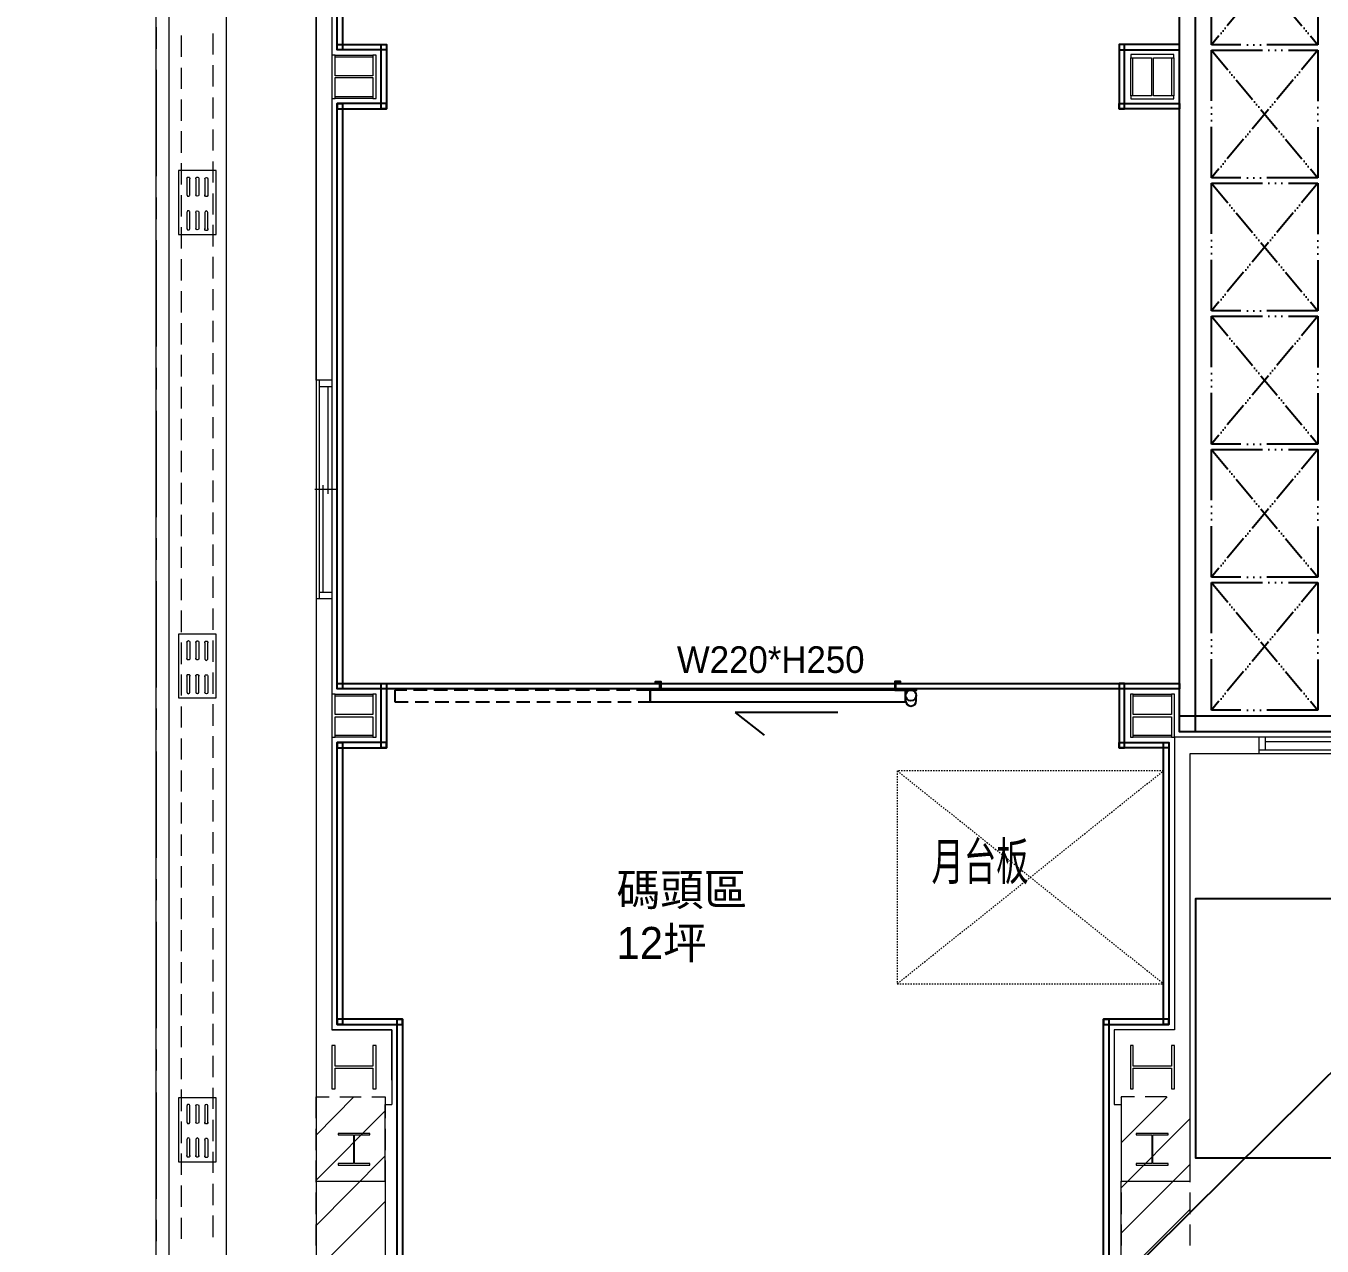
# Model space of a CAD drawing. Header units: millimetres. Extents: x -15161 to 10473752, y -72817 to 33960.
# Drawn here: x 9260 to 10478, y 13 to 1159 of the extents above; entities that cross this region are included whole.
import ezdxf
from ezdxf.enums import TextEntityAlignment as Align

# ---------------------------------------------------------------- set-up
doc = ezdxf.new("R2010")
doc.units = ezdxf.units.MM
for name, pattern in [('ACAD_ISO06W100', [36, 24, -3, 0, -3, 0, -3, 0, -3]), ('HIDDEN', [9.525, 6.35, -3.175]), ('JIS_02_1.2', [2.5, 1.25, -1.25])]:
    doc.linetypes.add(name, pattern=pattern)
doc.layers.add('C6', color=6, linetype='Continuous', lineweight=5)
doc.layers.add('添利-門', color=150, linetype='Continuous', lineweight=25)
for name, color, linetype in [('PDF_幾何圖形', 7, 'Continuous'), ('TEXT', 4, 'Continuous'), ('棧板', 4, 'Continuous')]:
    doc.layers.add(name, color=color, linetype=linetype)
doc.styles.add('CHINA', font='C2.SHX', dxfattribs={"width": 0.8, "bigfont": 'CHINA.SHX'})
doc.styles.get("Standard").update_dxf_attribs({"font": 'arial.ttf'})

# ---------------------------------------------------------------- blocks, each defined once
blk = doc.blocks.new('拆除後的建築底圖1131126')
at = {"layer": 'PDF_幾何圖形', "lineweight": 0}
for points in [[(10789.3, -581.5), (9382.4, -762.3), (9382.4, 3697.8), (9394.2, 3697.8), (9394.2, -748.7), (10787.6, -569.6)], [(9532.7, 3547.1), (9532.7, -46.7), (9448.4, -46.7), (9448.4, 3547.1)], [(9586, 1090.9), (9589, 1090.9), (9589, 1131.6), (9586, 1131.6), (9586, 1112.1), (9550.5, 1112.1), (9550.5, 1131.6), (9547.5, 1131.6), (9547.5, 1090.9), (9550.5, 1090.9), (9550.5, 1110.4), (9586, 1110.4)], [(9550.5, 1129.5), (9550.5, 1131.6), (9586, 1131.6), (9586, 1129.5)], [(10298.2, 1093.1), (10298.2, 1090.5), (10338.8, 1090.5), (10338.8, 1093.1), (10319.4, 1093.1), (10319.4, 1129.1), (10338.8, 1129.1), (10338.8, 1132), (10298.2, 1132), (10298.2, 1129.1), (10317.7, 1129.1), (10317.7, 1093.1)], [(10298.2, 1093.1), (10298.2, 1129.1), (10299.9, 1129.1), (10299.9, 1093.1)], [(10336.7, 1093.1), (10336.7, 1129.1), (10338.8, 1129.1), (10338.8, 1093.1)], [(9550.5, 1090.9), (9550.5, 1092.6), (9586, 1092.6), (9586, 1090.9)], [(9438.7, 963.1), (9438.7, 1023.2), (9403.5, 1023.2), (9403.5, 963.1)], [(9411.2, 968.6), (9411.6, 968.2), (9411.6, 967.7), (9412, 967.3), (9413.3, 967.3), (9413.7, 967.7), (9414.1, 968.2), (9414.1, 968.6), (9414.1, 983.8), (9414.1, 984.2), (9413.7, 984.7), (9413.3, 985.1), (9412, 985.1), (9411.6, 984.7), (9411.6, 984.2), (9411.2, 983.8)], [(9438.7, 527.8), (9438.7, 587.5), (9403.5, 587.5), (9403.5, 527.8)], [(9586, 491), (9589, 491), (9589, 531.2), (9586, 531.2), (9586, 512.2), (9550.5, 512.2), (9550.5, 531.2), (9547.5, 531.2), (9547.5, 491), (9550.5, 491), (9550.5, 510), (9586, 510)], [(9550.5, 529.5), (9550.5, 531.2), (9586, 531.2), (9586, 529.5)], [(10336.3, 491), (10339.3, 491), (10339.3, 531.2), (10336.3, 531.2), (10336.3, 512.2), (10300.3, 512.2), (10300.3, 531.2), (10297.8, 531.2), (10297.8, 491), (10300.3, 491), (10300.3, 510), (10336.3, 510)], [(10300.3, 529.5), (10300.3, 531.2), (10336.3, 531.2), (10336.3, 529.5)], [(9550.5, 491), (9550.5, 492.7), (9586, 492.7), (9586, 491)], [(10282.5, 168.8), (10282.5, 145.9), (10289.3, 145.9), (10289.3, 73.9), (10354.1, 73.9), (10354.1, 475.7), (10418.4, 475.7), (11018.4, 475.7), (11073.4, 475.7), (11073.4, 460.9), (11123.4, 460.9), (11123.4, 491), (11018.4, 491), (10418.4, 491), (10339.3, 491), (10339.3, 216.2), (10282.5, 216.2), (10282.5, 168.8)], [(10300.3, 491), (10300.3, 492.7), (10336.3, 492.7), (10336.3, 491)], [(9586, 160.7), (9589, 160.7), (9589, 201.4), (9586, 201.4), (9586, 181.9), (9550.5, 181.9), (9550.5, 201.4), (9547.5, 201.4), (9547.5, 160.7), (9550.5, 160.7), (9550.5, 180.2), (9586, 180.2)], [(10336.3, 160.7), (10339.3, 160.7), (10339.3, 201.4), (10336.3, 201.4), (10336.3, 181.9), (10300.3, 181.9), (10300.3, 201.4), (10297.8, 201.4), (10297.8, 160.7), (10300.3, 160.7), (10300.3, 180.2), (10336.3, 180.2)], [(9438.7, 92.1), (9438.7, 152.3), (9403.5, 152.3), (9403.5, 92.1)], [(9411.2, 129.4), (9411.6, 129), (9411.6, 128.6), (9412, 128.1), (9413.3, 128.1), (9414.1, 129), (9414.1, 129.4), (9414.1, 144.6), (9414.1, 145.1), (9413.7, 145.5), (9413.3, 145.9), (9412, 145.9), (9411.6, 145.5), (9411.6, 145.1), (9411.2, 144.6)], [(9583.1, 117.5), (9583.1, 118.8), (9553.4, 118.8), (9553.4, 117.5), (9567.8, 117.5), (9567.8, 90.4), (9553.4, 90.4), (9553.4, 88.8), (9583.1, 88.8), (9583.1, 90.4), (9568.7, 90.4), (9568.7, 117.5)], [(10333.3, 117.5), (10333.3, 118.8), (10303.3, 118.8), (10303.3, 117.5), (10318.1, 117.5), (10318.1, 90.4), (10303.3, 90.4), (10303.3, 88.8), (10333.3, 88.8), (10333.3, 90.4), (10318.9, 90.4), (10318.9, 117.5)]]:
    blk.add_lwpolyline(points, close=True, dxfattribs=at)
for points in [[(9547.5, 1308.6), (9547.5, 826.3), (9532.7, 826.3), (9532.7, 1308.6)], [(9382.4, 1157.8), (9382.4, 1137.5)], [(9406.1, 1129.9), (9406.1, 1149.8)], [(9436.1, 1132), (9436.1, 1151.9)], [(9448.4, 1132.4), (9448.4, 1152.8)], [(9436.1, 1102), (9436.1, 1121.9)], [(9448.4, 1102.4), (9448.4, 1122.7)], [(9382.4, 1117.6), (9382.4, 1017.7)], [(9406.1, 1099.8), (9406.1, 1119.7)], [(9406.1, 1069.8), (9406.1, 1089.7)], [(9436.1, 1071.9), (9436.1, 1091.8)], [(9448.4, 1072.7), (9448.4, 1092.6)], [(9406.1, 1039.7), (9406.1, 1060)], [(9436.1, 1041.8), (9436.1, 1061.7)], [(9448.4, 1042.7), (9448.4, 1062.6)], [(9406.1, 1010.1), (9406.1, 1030)], [(9436.1, 1011.8), (9436.1, 1031.7)], [(9448.4, 1012.6), (9448.4, 1032.5)], [(9411.2, 1015.2), (9411.6, 1016), (9411.6, 1016.4), (9412, 1016.9), (9413.3, 1016.9), (9413.7, 1016.4), (9414.1, 1016), (9414.1, 1015.2)], [(9411.2, 1015.6), (9411.2, 1000.3), (9411.6, 999.9), (9411.6, 999.5), (9412, 999.1), (9413.3, 999.1), (9413.7, 999.5), (9414.1, 999.9), (9414.1, 1000.3), (9414.1, 1015.6)], [(9419.6, 1015.2), (9419.6, 1016), (9420.1, 1016.4), (9420.5, 1016.9), (9421.7, 1016.9), (9422.2, 1016.4), (9422.6, 1016), (9422.6, 1015.2)], [(9419.6, 1015.6), (9419.6, 1000.3)], [(9422.6, 1015.6), (9422.6, 1000.3)], [(9428.1, 1015.2), (9428.1, 999.9)], [(9431.1, 1015.2), (9431.1, 999.9)], [(9406.1, 980), (9406.1, 999.9)], [(9431.1, 1000.3), (9431.1, 999.5), (9430.2, 998.6), (9428.9, 998.6), (9428.1, 999.5), (9428.1, 1000.3)], [(9436.1, 981.7), (9436.1, 1001.6)], [(9448.4, 982.6), (9448.4, 1002.5)], [(9382.4, 997.8), (9382.4, 977.5)], [(9419.6, 983.8), (9419.6, 968.6)], [(9422.6, 983.8), (9422.6, 968.6)], [(9431.1, 968.2), (9431.1, 983.4), (9431.1, 983.8), (9430.6, 984.2), (9430.2, 984.7), (9429.8, 985.1), (9428.9, 984.7), (9428.5, 984.2), (9428.1, 983.8), (9428.1, 983.4), (9428.1, 968.2)], [(9406.1, 950), (9406.1, 969.9)], [(9431.1, 968.6), (9431.1, 967.7), (9430.2, 966.9), (9428.9, 966.9), (9428.1, 967.7), (9428.1, 968.6)], [(9436.1, 951.6), (9436.1, 972)], [(9448.4, 952.5), (9448.4, 972.4)], [(9382.4, 957.6), (9382.4, 857.7)], [(9406.1, 919.9), (9406.1, 939.8)], [(9436.1, 921.6), (9436.1, 941.9)], [(9448.4, 922.4), (9448.4, 942.8)], [(9406.1, 889.8), (9406.1, 909.7)], [(9436.1, 891.9), (9436.1, 911.8)], [(9448.4, 892.4), (9448.4, 912.7)], [(9406.1, 859.8), (9406.1, 879.7)], [(9436.1, 861.9), (9436.1, 881.8)], [(9448.4, 862.7), (9448.4, 882.6)], [(9448.4, 832.7), (9448.4, 852.6)], [(9406.1, 829.7), (9406.1, 850)], [(9436.1, 831.8), (9436.1, 851.7)], [(9382.4, 837.8), (9382.4, 817.4)], [(9406.1, 799.6), (9406.1, 820)], [(9436.1, 801.8), (9436.1, 821.7)], [(9448.4, 802.6), (9448.4, 822.5)], [(9532.7, 826.3), (9532.7, 621), (9547.5, 621), (9547.5, 216.2), (9603.8, 216.2), (9603.8, 168.8), (9603.8, 216.2), (9547.5, 216.2)], [(9535.6, 826.3), (9535.6, 621)], [(9547.5, 820), (9535.6, 820)], [(9543.7, 820), (9543.7, 719.6)], [(9547.5, 826.3), (9547.5, 621)], [(9382.4, 797.5), (9382.4, 697.6)], [(9448.4, 772.5), (9448.4, 792.4)], [(9406.1, 770), (9406.1, 789.9)], [(9436.1, 771.7), (9436.1, 791.6)], [(9406.1, 739.9), (9406.1, 759.8)], [(9436.1, 741.6), (9436.1, 761.5)], [(9448.4, 742.5), (9448.4, 762.4)], [(9436.1, 711.6), (9436.1, 731.9)], [(9448.4, 712.4), (9448.4, 732.3)], [(9406.1, 709.9), (9406.1, 729.8)], [(9551.7, 723.4), (9531.4, 723.4)], [(9539.5, 626.9), (9539.5, 727.7)], [(9406.1, 679.8), (9406.1, 699.7)], [(9436.1, 681.5), (9436.1, 701.8)], [(9448.4, 682.4), (9448.4, 702.7)], [(9382.4, 677.7), (9382.4, 657.4)], [(9436.1, 651.9), (9436.1, 671.8)], [(9448.4, 652.3), (9448.4, 672.6)], [(9406.1, 649.8), (9406.1, 669.7)], [(9382.4, 637.5), (9382.4, 537.6)], [(9406.1, 619.7), (9406.1, 639.6)], [(9436.1, 621.8), (9436.1, 641.7)], [(9448.4, 622.7), (9448.4, 642.6)], [(9547.5, 626.9), (9535.6, 626.9)], [(9406.1, 589.6), (9406.1, 610)], [(9436.1, 591.8), (9436.1, 611.7)], [(9448.4, 592.6), (9448.4, 612.5)], [(9532.7, 621), (9532.7, 73.9), (9597.5, 73.9), (9597.5, 145.9), (9603.8, 145.9)], [(9406.1, 559.6), (9406.1, 579.9)], [(9411.2, 579.9), (9411.6, 580.3), (9411.6, 581.2), (9412, 581.2), (9412.9, 581.6), (9413.3, 581.2), (9413.7, 581.2), (9414.1, 580.3), (9414.1, 579.9)], [(9411.2, 580.3), (9411.2, 564.7)], [(9414.1, 580.3), (9414.1, 564.7)], [(9419.6, 579.9), (9419.6, 580.3), (9420.1, 581.2), (9420.5, 581.2), (9421.3, 581.6), (9421.7, 581.2), (9422.2, 581.2), (9422.6, 580.3), (9422.6, 579.9)], [(9419.6, 580.3), (9419.6, 564.7)], [(9422.6, 580.3), (9422.6, 564.7)], [(9428.1, 579.5), (9428.1, 580.3), (9428.5, 580.7), (9428.9, 581.2), (9430.2, 581.2), (9430.6, 580.7), (9431.1, 580.3), (9431.1, 579.5)], [(9428.1, 579.9), (9428.1, 564.7), (9428.1, 564.2), (9428.9, 563.4), (9429.8, 563), (9431.1, 564.2), (9431.1, 564.7), (9431.1, 579.9)], [(9436.1, 561.7), (9436.1, 581.6)], [(9448.4, 562.5), (9448.4, 582.4)], [(9414.1, 565.1), (9414.1, 564.2), (9413.3, 563.4), (9412, 563.4), (9411.6, 563.8), (9411.6, 564.2), (9411.2, 565.1)], [(9422.6, 565.1), (9422.6, 564.2), (9421.7, 563.4), (9420.5, 563.4), (9419.6, 564.2), (9419.6, 565.1)], [(9406.1, 529.9), (9406.1, 549.8)], [(9411.2, 548.1), (9411.6, 549), (9411.6, 549.4), (9412, 549.8), (9413.3, 549.8), (9414.1, 549), (9414.1, 548.1)], [(9411.2, 548.6), (9411.2, 533.3), (9411.6, 532.9), (9411.6, 532.1), (9412, 532.1), (9412.9, 531.6), (9413.3, 532.1), (9413.7, 532.1), (9414.1, 532.9), (9414.1, 533.3), (9414.1, 548.6)], [(9419.6, 548.1), (9419.6, 549), (9420.5, 549.8), (9421.7, 549.8), (9422.6, 549), (9422.6, 548.1)], [(9419.6, 548.6), (9419.6, 533.3), (9419.6, 532.9), (9420.1, 532.1), (9420.5, 532.1), (9421.3, 531.6), (9421.7, 532.1), (9422.2, 532.1), (9422.6, 532.9), (9422.6, 533.3), (9422.6, 548.6)], [(9428.1, 547.7), (9428.1, 548.6), (9428.5, 549), (9428.9, 549.4), (9430.2, 549.4), (9430.6, 549), (9431.1, 548.6), (9431.1, 547.7)], [(9428.1, 548.1), (9428.1, 532.9)], [(9431.1, 548.1), (9431.1, 532.9)], [(9436.1, 531.6), (9436.1, 551.5)], [(9448.4, 532.5), (9448.4, 552.4)], [(9382.4, 517.7), (9382.4, 497.8)], [(9406.1, 499.9), (9406.1, 519.8)], [(9436.1, 501.6), (9436.1, 521.9)], [(9448.4, 502.4), (9448.4, 522.3)], [(9406.1, 469.8), (9406.1, 489.7)], [(9436.1, 471.5), (9436.1, 491.8)], [(9448.4, 472.4), (9448.4, 492.3)], [(11018.4, 475.7), (11018.4, 491), (11018.4, 478.7), (10418.4, 478.7)], [(10418.4, 491), (10418.4, 475.7)], [(10424.4, 491), (10424.4, 478.7)], [(9382.4, 477.4), (9382.4, 377.5)], [(10424.4, 486.8), (10504.4, 486.8)], [(9406.1, 439.8), (9406.1, 459.7)], [(9436.1, 441.9), (9436.1, 461.8)], [(9448.4, 442.3), (9448.4, 462.6)], [(9406.1, 409.7), (9406.1, 429.6)], [(9436.1, 411.8), (9436.1, 431.7)], [(9448.4, 412.2), (9448.4, 432.6)], [(9448.4, 382.6), (9448.4, 402.5)], [(9406.1, 379.6), (9406.1, 399.5)], [(9436.1, 381.7), (9436.1, 401.6)], [(9406.1, 349.6), (9406.1, 369.9)], [(9436.1, 351.7), (9436.1, 371.6)], [(9448.4, 352.5), (9448.4, 372.4)], [(9382.4, 357.6), (9382.4, 337.7)], [(9436.1, 321.6), (9436.1, 341.5)], [(9448.4, 322.5), (9448.4, 342.4)], [(9406.1, 319.9), (9406.1, 339.8)], [(9382.4, 317.4), (9382.4, 217.5)], [(9406.1, 289.9), (9406.1, 309.8)], [(9436.1, 291.6), (9436.1, 311.5)], [(9448.4, 292.4), (9448.4, 312.3)], [(9436.1, 261.5), (9436.1, 281.8)], [(9448.4, 262.3), (9448.4, 282.2)], [(9406.1, 259.8), (9406.1, 279.7)], [(9406.1, 229.7), (9406.1, 249.6)], [(9436.1, 231.4), (9436.1, 251.8)], [(9448.4, 232.3), (9448.4, 252.6)], [(9406.1, 199.7), (9406.1, 219.6)], [(9436.1, 201.8), (9436.1, 221.7)], [(9448.4, 202.2), (9448.4, 222.5)], [(10339.3, 216.2), (10282.5, 216.2), (10282.5, 168.8)], [(9382.4, 197.6), (9382.4, 177.7)], [(9406.1, 169.6), (9406.1, 189.5)], [(9436.1, 171.7), (9436.1, 191.6)], [(9448.4, 172.6), (9448.4, 192.5)], [(9406.1, 139.6), (9406.1, 159.9)], [(9436.1, 141.7), (9436.1, 161.6)], [(9448.4, 142.5), (9448.4, 162.4)], [(9603.8, 168.8), (9603.8, 145.9)], [(9382.4, 157.3), (9382.4, 57.4)], [(9532.7, 133.2), (9532.7, 153.1), (9545, 153.1)], [(9532.7, 117.1), (9568.2, 153.1)], [(9555.1, 153.1), (9575, 153.1)], [(9585.2, 153.1), (9597.5, 153.1), (9597.5, 133.2)], [(10301.6, 153.1), (10289.3, 153.1), (10289.3, 133.2)], [(10289.3, 109.9), (10332.5, 153.1)], [(10289.3, 152.3), (10289.7, 153.1)], [(10331.6, 153.1), (10311.7, 153.1)], [(10354.1, 133.2), (10354.1, 153.1)], [(9419.6, 144.6), (9419.6, 129.4)], [(9422.6, 144.6), (9422.6, 129.4)], [(9431.1, 129), (9431.1, 144.2), (9431.1, 144.6), (9430.6, 145.5), (9430.2, 145.5), (9429.8, 145.9), (9428.9, 145.5), (9428.5, 145.5), (9428.1, 144.6), (9428.1, 144.2), (9428.1, 129)], [(9532.7, 74.8), (9597.5, 140)], [(9406.1, 109.5), (9406.1, 129.8)], [(9431.1, 129.4), (9431.1, 128.6), (9430.2, 127.7), (9428.9, 127.7), (9428.1, 128.6), (9428.1, 129.4)], [(9436.1, 111.6), (9436.1, 131.5)], [(9448.4, 112.5), (9448.4, 132.4)], [(9532.7, 103.1), (9532.7, 123)], [(9597.5, 123), (9597.5, 103.1)], [(10289.3, 67.6), (10354.1, 132.8)], [(10289.3, 123), (10289.3, 103.1)], [(9414.1, 97.6), (9414.1, 112.9), (9414.1, 113.3), (9413.7, 113.7), (9413.3, 114.2), (9412.9, 114.6), (9412, 114.2), (9411.6, 113.7), (9411.6, 113.3), (9411.2, 112.9), (9411.2, 97.6)], [(9422.6, 97.6), (9422.6, 112.9), (9422.6, 113.3), (9422.2, 113.7), (9421.7, 114.2), (9421.3, 114.6), (9420.5, 114.2), (9420.1, 113.7), (9419.6, 113.3), (9419.6, 112.9), (9419.6, 97.6)], [(9428.1, 112.5), (9428.1, 112.9), (9428.5, 113.7), (9428.9, 114.2), (9430.2, 114.2), (9430.6, 113.7), (9431.1, 112.9), (9431.1, 112.5)], [(9428.1, 112.9), (9428.1, 97.2)], [(9431.1, 112.9), (9431.1, 97.2)], [(9406.1, 79.9), (9406.1, 99.8)], [(9414.1, 98.1), (9414.1, 97.2), (9413.3, 96.4), (9412, 96.4), (9411.6, 96.8), (9411.6, 97.2), (9411.2, 98.1)], [(9422.6, 98.1), (9422.6, 97.2), (9421.7, 96.4), (9420.5, 96.4), (9419.6, 97.2), (9419.6, 98.1)], [(9431.1, 97.6), (9431.1, 96.8), (9430.2, 96), (9428.9, 96), (9428.1, 96.8), (9428.1, 97.6)], [(9436.1, 81.6), (9436.1, 101.5)], [(9448.4, 82.4), (9448.4, 102.3)], [(9532.7, 32.4), (9597.5, 97.6)], [(9532.7, 73.1), (9532.7, 93.4)], [(9597.5, 93.4), (9597.5, 73.1)], [(10289.3, 93.4), (10289.3, 73.1)], [(10289.3, 25.2), (10354.1, 90)], [(10354.1, 73.1), (10354.1, 93.4)], [(9597.5, 73.9), (9597.5, -4.4), (10289.3, -4.4), (10289.3, 73.9)], [(9406.1, 49.8), (9406.1, 69.7)], [(9436.1, 51.5), (9436.1, 71.4)], [(9448.4, 52.3), (9448.4, 72.2)], [(9532.7, 43), (9532.7, 63.3)], [(9597.5, 63.3), (9597.5, 43)], [(10289.3, 63.3), (10289.3, 43)], [(10354.1, 43), (10354.1, 63.3)], [(9532.7, -9.9), (9597.5, 54.9)], [(9382.4, 37.5), (9382.4, 17.6)], [(9406.1, 19.7), (9406.1, 39.6)], [(9436.1, 21.4), (9436.1, 41.8)], [(9448.4, 22.3), (9448.4, 42.2)], [(10289.3, -17.1), (10354.1, 47.7)], [(9532.7, 13.4), (9532.7, 33.3)], [(9597.5, 33.3), (9597.5, 13.4)], [(10289.3, 33.3), (10289.3, 13.4)], [(10354.1, 13.4), (10354.1, 33.3)]]:
    blk.add_lwpolyline(points, dxfattribs=at)
at = {"layer": 'PDF_幾何圖形', "lineweight": 13}
for points in [[(9382.4, 1157.8), (9382.4, 1137.5)], [(9382.4, 1117.6), (9382.4, 1017.7)], [(9382.4, 997.8), (9382.4, 977.5)], [(9382.4, 957.6), (9382.4, 857.7)], [(9382.4, 837.8), (9382.4, 817.4)], [(9382.4, 797.5), (9382.4, 697.6)], [(9382.4, 677.7), (9382.4, 657.4)], [(9382.4, 637.5), (9382.4, 537.6)], [(9382.4, 517.7), (9382.4, 497.8)], [(9382.4, 477.4), (9382.4, 377.5)], [(9382.4, 357.6), (9382.4, 337.7)], [(9382.4, 317.4), (9382.4, 217.5)], [(9382.4, 197.6), (9382.4, 177.7)], [(9382.4, 157.3), (9382.4, 57.4)], [(9382.4, 37.5), (9382.4, 17.6)]]:
    blk.add_lwpolyline(points, dxfattribs=at)
at = {"layer": 'PDF_幾何圖形', "lineweight": 0}
for points in [[(9428.1, 1015.2), (9428.1, 1016.9), (9431.1, 1016.9), (9431.1, 1015.2)], [(9422.6, 1000.3), (9422.6, 998.6), (9419.6, 998.6), (9419.6, 1000.3)], [(9419.6, 983.8), (9419.6, 985.6), (9422.6, 985.6), (9422.6, 983.8)], [(9422.6, 968.6), (9422.6, 966.8), (9419.6, 966.8), (9419.6, 968.6)], [(9431.1, 532.9), (9431.1, 531.2), (9428.1, 531.1), (9428.1, 532.9)], [(9419.6, 144.6), (9419.6, 146.4), (9422.6, 146.4), (9422.6, 144.6)], [(9422.6, 129.4), (9422.6, 127.7), (9419.6, 127.6), (9419.6, 129.4)]]:
    blk.add_open_spline(points, degree=3, dxfattribs=at)
blk = doc.blocks.new('棧板')
at = {"color": 4, "linetype": 'ACAD_ISO06W100', "ltscale": 20}
blk.add_lwpolyline([(58209, -10310), (59209, -10310), (59209, -11510), (58209, -11510)], close=True, dxfattribs=at)
at = {"color": 4, "linetype": 'ACAD_ISO06W100', "ltscale": 10}
for points in [[(58209, -10310), (59209, -11510)], [(59209, -10310), (58209, -11510)]]:
    blk.add_lwpolyline(points, dxfattribs=at)

msp = doc.modelspace()

# ---------------------------------------------------------------- linework, layer by layer
at = {"color": 4}
msp.add_lwpolyline([(15312.2056, 4959.9057), (8080.2167, -2209.2652)], dxfattribs=at)
at = {"color": 94}
for points in [[(10358.8352, 495.9855), (10343.8352, 495.9855), (10343.8352, 2279.5995), (10358.8352, 2279.5995)], [(11044.3047, 510.9855), (11044.3047, 495.9855), (10343.8352, 495.9855), (10343.8352, 510.9855)]]:
    msp.add_lwpolyline(points, close=True, dxfattribs=at)
at = {"color": 30}
for points in [[(9557.4957, 1685.9085), (9557.4957, 1136.5932), (9552.4957, 1136.5932), (9552.4957, 1685.9085)], [(9552.4957, 1141.5932), (9598.9891, 1141.5932), (9598.9891, 1136.5932), (9552.4957, 1136.5932)], [(9598.9891, 1141.5932), (9598.9891, 1080.9467), (9593.9891, 1080.9467), (9593.9891, 1141.5932)], [(10343.8352, 1141.5932), (10287.3417, 1141.5932), (10287.3417, 1136.5932), (10343.8352, 1136.5932)], [(10287.3417, 1141.5932), (10287.3417, 1080.9467), (10292.3417, 1080.9467), (10292.3417, 1141.5932)], [(9552.4957, 1080.9469), (9598.9891, 1080.9469), (9598.9891, 1085.9469), (9552.4957, 1085.9469)], [(9557.4957, 1085.9469), (9557.4957, 536.4201), (9552.4957, 536.4201), (9552.4957, 1085.9469)], [(10343.8352, 1080.9469), (10287.3417, 1080.9469), (10287.3417, 1085.9469), (10343.8352, 1085.9469)], [(9552.4957, 541.4201), (10343.8352, 541.4201), (10343.8352, 536.4201), (9552.4957, 536.4201)], [(9598.9891, 541.4201), (9598.9891, 480.7736), (9593.9891, 480.7736), (9593.9891, 541.4201)], [(10287.3417, 541.4201), (10287.3417, 480.7736), (10292.3417, 480.7736), (10292.3417, 541.4201)], [(9552.4957, 480.7738), (9598.9891, 480.7738), (9598.9891, 485.7738), (9552.4957, 485.7738)], [(9557.4957, 485.7738), (9557.4957, 221.1972), (9552.4957, 221.1972), (9552.4957, 485.7738)], [(10333.8351, 480.7738), (10287.3417, 480.7738), (10287.3417, 485.7738), (10333.8351, 485.7738)], [(10333.8351, 485.7738), (10333.8351, 221.1972), (10328.8351, 221.1972), (10328.8351, 485.7738)], [(9552.4957, 221.1972), (9613.8082, 221.1972), (9613.8082, 226.1972), (9552.4957, 226.1972)], [(9613.8082, 226.1972), (9613.8082, 0.6043), (9608.8082, 0.6043), (9608.8082, 226.1972)], [(10277.5226, 226.1972), (10277.5226, 0.6043), (10272.5226, 0.6043), (10272.5226, 226.1972)], [(10272.5226, 221.1972), (10333.8351, 221.1972), (10333.8351, 226.1972), (10272.5226, 226.1972)]]:
    msp.add_lwpolyline(points, close=True, dxfattribs=at)
at = {"color": 54, "lineweight": -3}
msp.add_lwpolyline([(11609.0886, 95.4708), (10359.4086, 95.4708), (10359.4086, 339.3108), (11609.0886, 339.3108)], close=True, dxfattribs=at)
at = {"layer": 'C6', "color": 150, "linetype": 'JIS_02_1.2'}
for p, q in [((10078.8351, 259.3701), (10328.8351, 459.3701)), ((10078.8351, 459.3701), (10328.8351, 259.3701))]:
    msp.add_line(p, q, dxfattribs=at)
msp.add_lwpolyline([(10078.8351, 259.3701), (10328.8351, 259.3701), (10328.8351, 459.3701), (10078.8351, 459.3701)], close=True, dxfattribs=at)
at = {"layer": 'PDF_幾何圖形', "color": 150, "lineweight": 25, "true_color": 0x007fff}
for points in [[(9851.5146, 541.8272), (9851.5146, 543.103), (9856.618, 543.103), (9856.618, 535.0688), (9836.5235, 535.0688), (9836.5235, 536.0257), (9855.6611, 536.0257), (9855.6611, 541.8272)], [(10081.7213, 541.8272), (10081.7213, 543.103), (10076.618, 543.103), (10076.618, 535.0688), (10096.7124, 535.0688), (10096.7124, 536.0257), (10077.5748, 536.0257), (10077.5748, 541.8272)]]:
    msp.add_lwpolyline(points, close=True, dxfattribs=at)
at = {"layer": '添利-門', "linetype": 'HIDDEN', "ltscale": 2}
for p, q in [((9846.618, 535.0688), (9606.618, 535.0688)), ((9606.618, 535.0688), (9606.618, 524.0688)), ((9606.618, 524.0688), (9846.618, 524.0688)), ((9846.618, 524.0688), (9846.618, 535.0688))]:
    msp.add_line(p, q, dxfattribs=at)
at = {"layer": '添利-門'}
for p, q in [((10086.618, 535.0688), (9846.618, 535.0688)), ((9846.618, 535.0688), (9846.618, 524.0688)), ((9846.618, 524.0688), (10086.618, 524.0688)), ((10086.618, 524.0688), (10086.618, 535.0688))]:
    msp.add_line(p, q, dxfattribs=at)
at = {"layer": '添利-門', "linetype": 'ByBlock', "lineweight": -3}
msp.add_line((10096.6179, 525.1685), (10096.6179, 530.0997), dxfattribs=at)
at = {"layer": '添利-門', "linetype": 'Continuous'}
for p, q in [((10022.8811, 513.9448), (9926.6229, 513.9448)), ((9926.6229, 513.9448), (9953.6935, 492.7299))]:
    msp.add_line(p, q, dxfattribs=at)
at = {"layer": '添利-門'}
msp.add_circle((10091.6179, 530.0997), 5, dxfattribs=at)
msp.add_arc((10091.6179, 525.1685), 5, 180, 0, dxfattribs=at)

# ---------------------------------------------------------------- block references
at = {"color": 30}
msp.add_blockref('拆除後的建築底圖1131126', (0, 0), dxfattribs=at)
at = {"layer": '棧板', "color": 4, "xscale": 0.1, "yscale": 0.1, "zscale": 0.1}
for p in [(4553.0669, 2292.2005), (4553.0669, 2167.2005), (4553.0669, 2042.2074), (4553.0669, 1917.2074), (4553.0669, 1792.2074), (4553.0669, 1667.2074)]:
    msp.add_blockref('棧板', p, dxfattribs=at)

# ---------------------------------------------------------------- texts
at = {"color": 30, "insert": (9871.7123, 576.236), "char_height": 25, "attachment_point": 1}
msp.add_mtext_dynamic_manual_height_columns('{\\fPMingLiU|b0|i0|c136|p18;\\C150;\\c16744192;W220*H250}', width=230.42296, gutter_width=12.5, heights=[0], dxfattribs=at)
at = {"color": 94, "insert": (9815.0356, 362.6939), "char_height": 30, "attachment_point": 1}
msp.add_mtext_dynamic_manual_height_columns('{\\fPMingLiU|b0|i0|c136|p18;\\C6;碼頭區\\P12坪}', width=313.551513, gutter_width=12.5, heights=[0], dxfattribs=at)
at = {"layer": 'TEXT', "color": 150, "style": 'CHINA', "width": 0.8}
msp.add_text('月台板', height=40, dxfattribs=at).set_placement((10156.5372, 375.0035), align=Align.MIDDLE)

doc.saveas('drawing.dxf')
